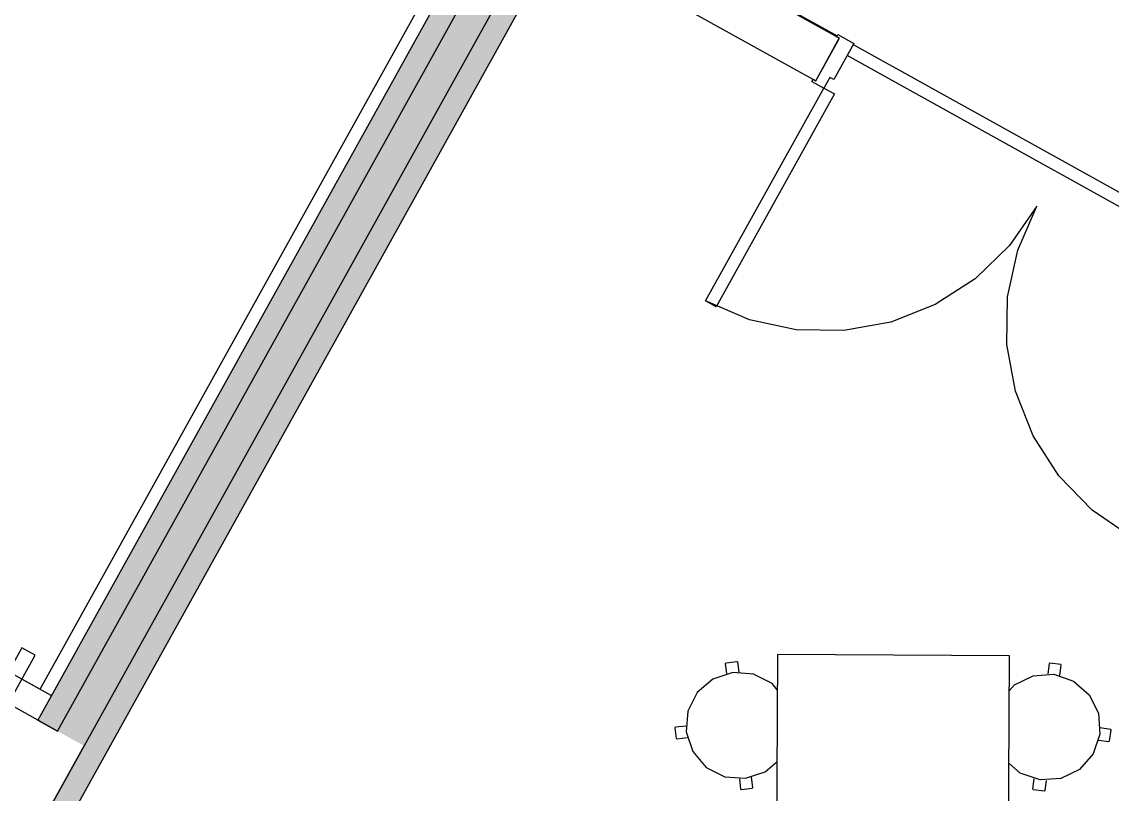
# Model space of a CAD drawing. Header units: metres. Extents: x 2.3 to 42.8, y 0.9 to 31.9.
# Drawn here: x 15.472 to 16.883, y 8.583 to 9.583 of the extents above; entities that cross this region are included whole.
import ezdxf

# ---------------------------------------------------------------- set-up
doc = ezdxf.new("R2010")
doc.units = ezdxf.units.M
for name, color, linetype in [('ARREDI', 9, 'Continuous'), ('PARETI_STRUTTURE', 7, 'Continuous'), ('PILASTRI_SETTI', 8, 'Continuous')]:
    doc.layers.add(name, color=color, linetype=linetype)

msp = doc.modelspace()

# ---------------------------------------------------------------- linework, layer by layer
at = {"layer": 'ARREDI'}
msp.add_lwpolyline([(16.7457, 8.0416), (16.7496, 8.7622), (16.4495, 8.7638), (16.4457, 8.0432)], close=True, dxfattribs=at)
for points in [[(16.3823, 8.7524), (16.383, 8.7533)], [(16.3839, 8.7391), (16.3823, 8.7524)], [(16.383, 8.7533), (16.397, 8.755)], [(16.397, 8.755), (16.3979, 8.7543)], [(16.3979, 8.7543), (16.3995, 8.741)], [(16.8011, 8.7521), (16.7993, 8.7388)], [(16.802, 8.7528), (16.8011, 8.7521)], [(16.816, 8.751), (16.802, 8.7528)], [(16.8149, 8.7368), (16.8167, 8.7501)], [(16.8167, 8.7501), (16.816, 8.751)], [(16.4493, 8.7183), (16.4425, 8.7263), (16.4185, 8.7384), (16.3917, 8.7405), (16.3661, 8.7321), (16.3457, 8.7146), (16.3336, 8.6906), (16.3315, 8.6638)], [(16.7493, 8.7167), (16.7562, 8.7246), (16.7804, 8.7365), (16.8072, 8.7383), (16.8326, 8.7296), (16.8529, 8.7119), (16.8647, 8.6878), (16.8665, 8.6609)], [(16.317, 8.6692), (16.3177, 8.6701)], [(16.3187, 8.6551), (16.317, 8.6692)], [(16.3177, 8.6701), (16.331, 8.6717)], [(16.3315, 8.6638), (16.3399, 8.6383), (16.3574, 8.6178), (16.3814, 8.6057), (16.4082, 8.6037), (16.4338, 8.612), (16.4488, 8.6249)], [(16.8804, 8.667), (16.8671, 8.6688)], [(16.8792, 8.6521), (16.8811, 8.6662)], [(16.8811, 8.6662), (16.8804, 8.6671)], [(16.3196, 8.6544), (16.3187, 8.6551)], [(16.3329, 8.656), (16.3196, 8.6544)], [(16.8665, 8.6609), (16.8579, 8.6355), (16.8401, 8.6153), (16.816, 8.6034), (16.7892, 8.6016), (16.7637, 8.6103), (16.7488, 8.6233)], [(16.865, 8.6532), (16.8783, 8.6514)], [(16.8783, 8.6514), (16.8792, 8.6521)], [(16.4176, 8.5917), (16.416, 8.6051)], [(16.4003, 8.6032), (16.4019, 8.5898)], [(16.4028, 8.5892), (16.4169, 8.5909)], [(16.4169, 8.5909), (16.4176, 8.5917)], [(16.7797, 8.5898), (16.7814, 8.6031)], [(16.7971, 8.601), (16.7953, 8.5878)], [(16.4019, 8.5898), (16.4028, 8.5892)], [(16.7804, 8.5889), (16.7797, 8.5898)], [(16.7944, 8.5871), (16.7804, 8.5889)], [(16.7953, 8.5877), (16.7944, 8.5871)]]:
    msp.add_lwpolyline(points, dxfattribs=at)
at = {"layer": 'PARETI_STRUTTURE'}
for points in [[(10.9712, 11.2312), (15.4958, 8.7189), (17.2939, 11.9573), (21.4602, 9.644)], [(21.4327, 9.6592), (17.2939, 11.9573), (16.0977, 9.8029), (16.5268, 9.5646)], [(15.5183, 8.6647), (16.1378, 9.7806), (16.1723, 9.7615), (15.5527, 8.6456), (15.0002, 7.6506), (15.026, 7.6363)], [(16.1974, 9.7458), (16.1981, 9.7471), (16.1723, 9.7615), (15.5527, 8.6456)], [(16.1668, 9.6908), (16.499, 9.5063), (16.5295, 9.5614), (16.1974, 9.7458)], [(15.5785, 8.6313), (16.1668, 9.6908)], [(16.5261, 9.5633), (16.5276, 9.5661)], [(16.5276, 9.5661), (16.5483, 9.5546)], [(16.499, 9.5063), (16.5296, 9.5614)], [(16.5483, 9.5546), (16.5223, 9.5078)], [(16.5296, 9.5614), (16.5261, 9.5633)], [(16.5473, 9.5532), (20.1831, 7.5345)], [(17.08, 9.2388), (16.5396, 9.5389)], [(16.494, 9.5055), (16.4955, 9.5082)], [(16.4955, 9.5082), (16.499, 9.5063)], [(16.5171, 9.5106), (16.5095, 9.4969)], [(16.5223, 9.5078), (16.5171, 9.5106)], [(16.494, 9.5055), (16.5095, 9.4969), (16.5233, 9.4892), (16.3704, 9.2139), (16.3566, 9.2215)], [(16.3566, 9.2215), (16.5095, 9.4969)], [(16.9074, 8.9157), (16.8566, 8.9508), (16.8136, 8.9952), (16.7801, 9.047), (16.7574, 9.1045), (16.7463, 9.1652), (16.7473, 9.2269), (16.7603, 9.2873), (16.7849, 9.344), (16.7498, 9.2932), (16.7054, 9.2502), (16.6535, 9.2167), (16.5961, 9.194), (16.5353, 9.183), (16.4736, 9.1839), (16.4133, 9.197), (16.3566, 9.2215)], [(15.5101, 8.7109), (15.4719, 8.7321)], [(15.5114, 8.6686), (15.4543, 8.7003), (14.9018, 7.7053), (14.9589, 7.6736)], [(15.5183, 8.6647), (15.5114, 8.6686)], [(15.0002, 7.6506), (15.5527, 8.6456)], [(15.0261, 7.6363), (15.5785, 8.6313)]]:
    msp.add_lwpolyline(points, dxfattribs=at)
for points in [[(15.5183, 8.6647), (16.1378, 9.7806), (16.112, 9.7949), (15.4925, 8.6791)], [(15.4891, 8.7631), (15.4719, 8.7727), (15.4241, 8.6866), (15.4414, 8.6771)]]:
    msp.add_lwpolyline(points, close=True, dxfattribs=at)
at = {"layer": 'PILASTRI_SETTI'}
for points in [[(15.5183, 8.6647), (16.1378, 9.7806), (15.4925, 8.6791), (16.112, 9.7949)], [(15.5527, 8.6456), (16.1723, 9.7615), (15.5183, 8.6647), (16.1378, 9.7806)], [(15.5785, 8.6313), (16.1981, 9.7471), (15.5527, 8.6456), (16.1723, 9.7615)], [(15.026, 7.6363), (15.5785, 8.6313), (15.0002, 7.6506), (15.5527, 8.6456)]]:
    msp.add_solid(points, dxfattribs=at)

doc.saveas('drawing.dxf')
